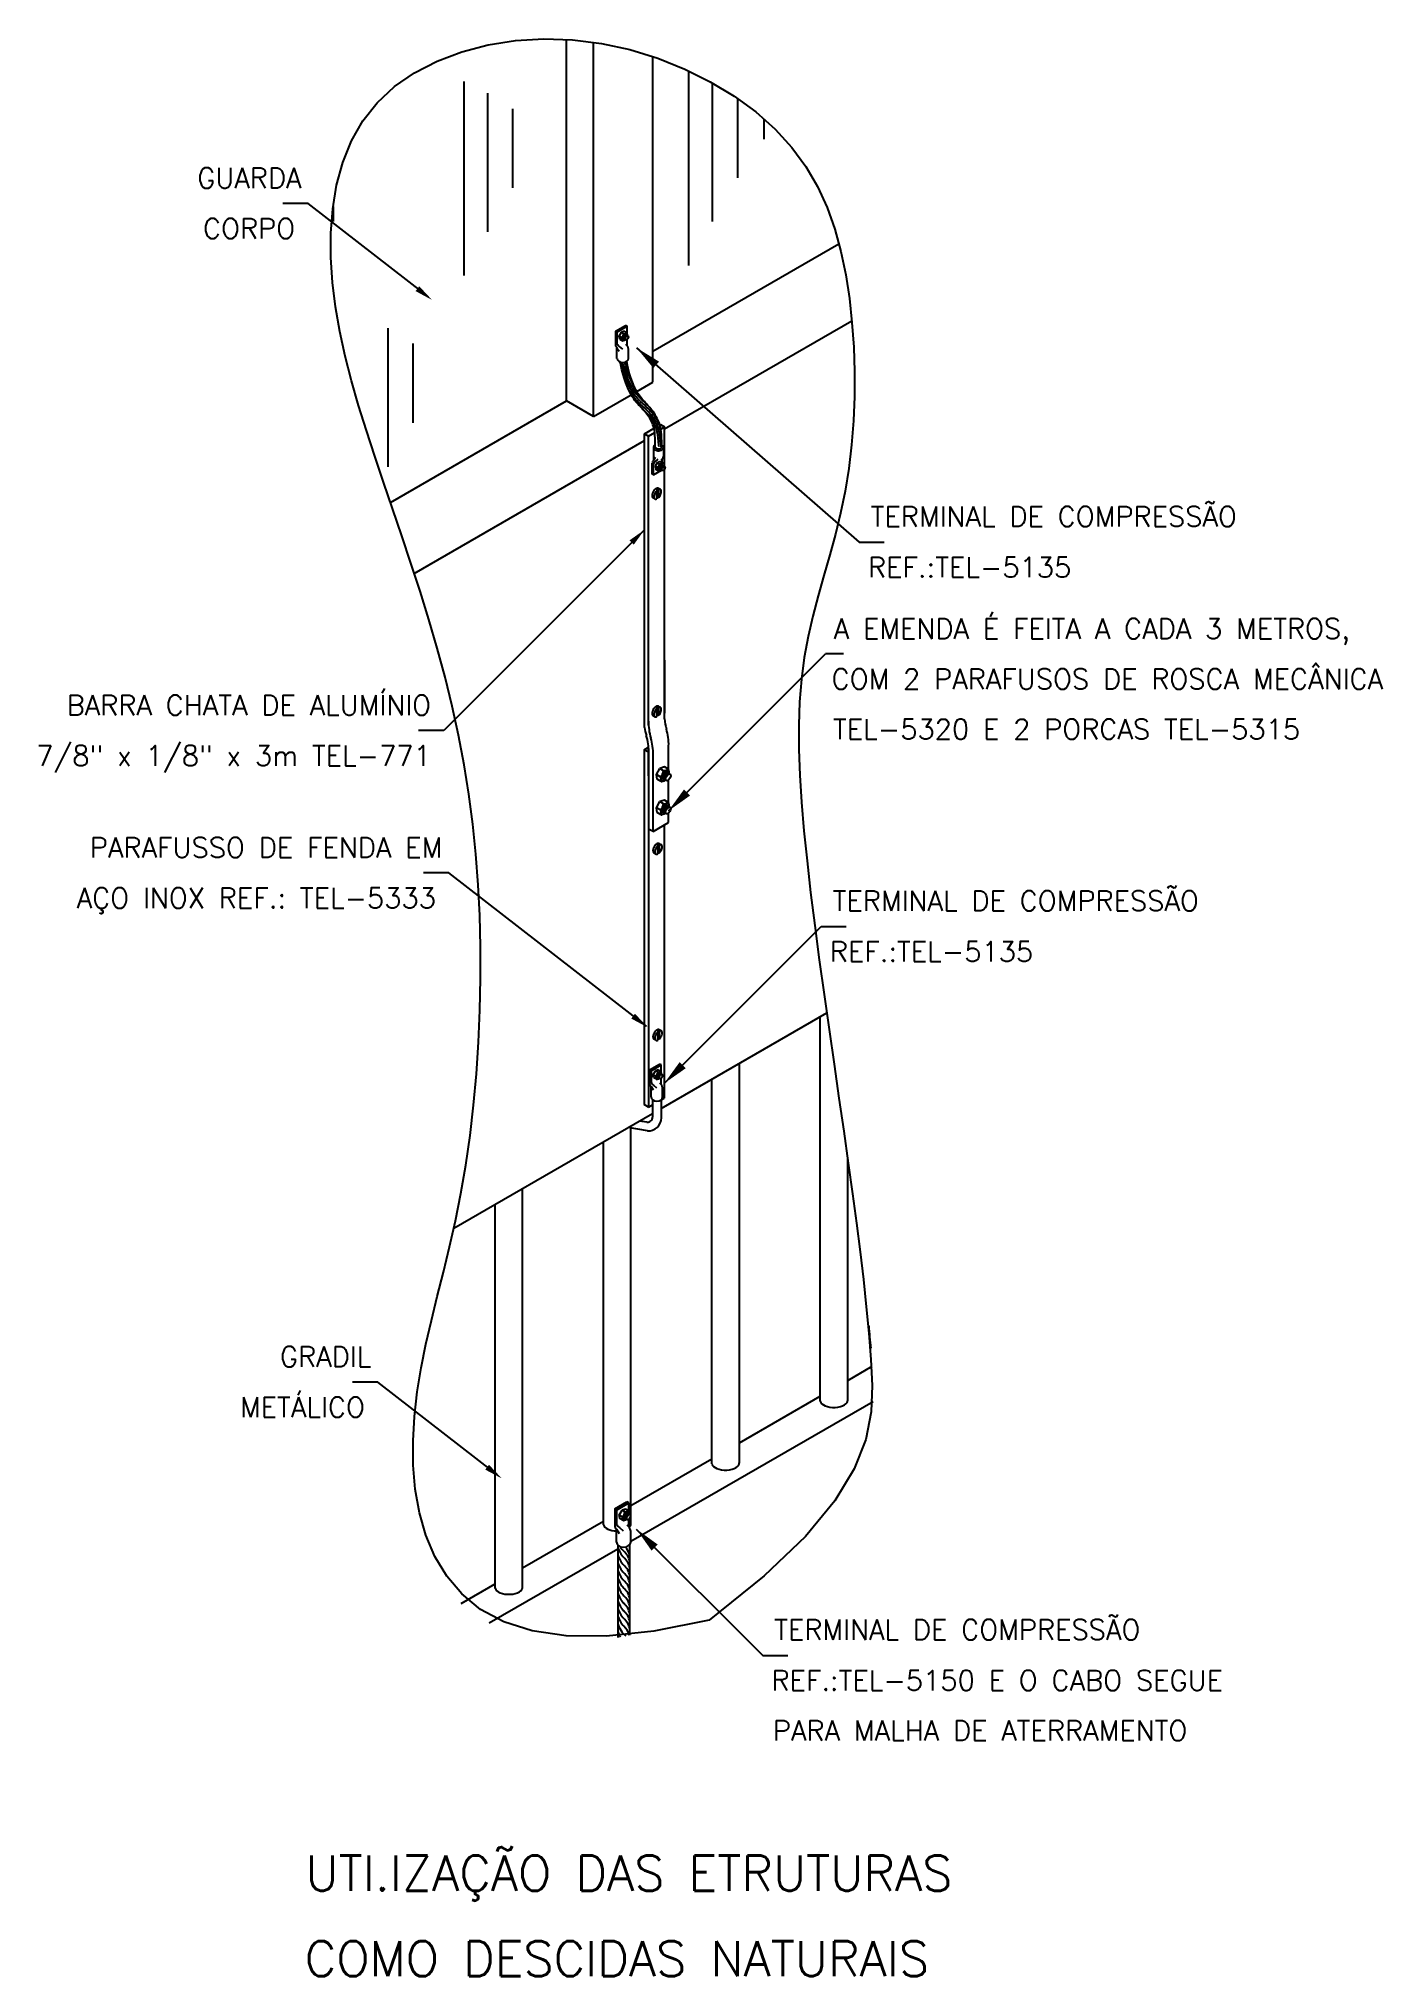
# Model space of a CAD drawing. Header units: millimetres. Extents: x -4859.5 to -4846.2, y -4658.5 to -4639.3.
import ezdxf
from ezdxf.enums import TextEntityAlignment as Align

# ---------------------------------------------------------------- set-up
doc = ezdxf.new("R2010")
doc.units = ezdxf.units.MM
doc.header["$LTSCALE"] = 10
doc.layers.add('Termotécnica', color=7, linetype='Continuous')
doc.styles.add('r140', font='romans.shx')
doc.styles.add('r80', font='romans.shx')

msp = doc.modelspace()

# ---------------------------------------------------------------- linework, layer by layer
at = {"layer": 'Termotécnica', "color": 1}
for p, q in [((-4854.298, -4642.863), (-4854.298, -4639.267)), ((-4855.318, -4639.686), (-4855.318, -4641.616)), ((-4853.083, -4639.585), (-4853.083, -4641.515)), ((-4852.847, -4639.7), (-4852.847, -4641.079)), ((-4855.082, -4639.801), (-4855.082, -4641.18)), ((-4854.833, -4639.956), (-4854.833, -4640.744)), ((-4852.598, -4639.854), (-4852.598, -4640.643)), ((-4852.336, -4640.058), (-4852.336, -4640.257)), ((-4856.618, -4640.927), (-4856.618, -4641.079)), ((-4853.439, -4642.367), (-4851.589, -4641.299)), ((-4856.076, -4642.138), (-4856.076, -4643.517)), ((-4855.827, -4642.292), (-4855.827, -4643.081)), ((-4856.048, -4643.873), (-4854.298, -4642.863)), ((-4853.497, -4650.037), (-4853.57, -4650.026))]:
    msp.add_line(p, q, dxfattribs=at)
at = {"layer": 'Termotécnica', "color": 3}
for p, q in [((-4854.03, -4643.018), (-4854.03, -4639.296)), ((-4853.439, -4642.677), (-4853.439, -4639.439)), ((-4853.322, -4643.141), (-4851.459, -4642.066)), ((-4854.03, -4643.018), (-4853.654, -4642.801)), ((-4853.598, -4642.769), (-4853.439, -4642.677)), ((-4854.03, -4643.018), (-4854.298, -4642.863)), ((-4855.811, -4644.578), (-4853.521, -4643.256)), ((-4853.354, -4649.901), (-4851.709, -4648.951)), ((-4855.419, -4651.093), (-4853.441, -4649.951))]:
    msp.add_line(p, q, dxfattribs=at)
at = {"layer": 'Termotécnica', "color": 2}
for p, q in [((-4856.868, -4640.899), (-4857.118, -4640.899)), ((-4855.701, -4641.805), (-4856.868, -4640.899)), ((-4853.773, -4642.219), (-4853.75, -4642.18)), ((-4853.767, -4642.248), (-4853.773, -4642.219)), ((-4853.749, -4642.233), (-4853.773, -4642.219)), ((-4853.742, -4642.263), (-4853.767, -4642.248)), ((-4853.722, -4642.17), (-4853.75, -4642.18)), ((-4853.727, -4642.194), (-4853.75, -4642.18)), ((-4853.713, -4642.255), (-4853.738, -4642.264)), ((-4853.732, -4642.246), (-4853.726, -4642.243)), ((-4853.726, -4642.249), (-4853.72, -4642.246)), ((-4853.696, -4642.185), (-4853.722, -4642.17)), ((-4853.72, -4642.253), (-4853.714, -4642.25)), ((-4853.709, -4642.202), (-4853.71, -4642.206)), ((-4853.703, -4642.204), (-4853.704, -4642.21)), ((-4853.697, -4642.208), (-4853.697, -4642.213)), ((-4853.689, -4642.214), (-4853.694, -4642.188)), ((-4853.691, -4642.211), (-4853.691, -4642.214)), ((-4853.795, -4642.439), (-4853.795, -4642.336)), ((-4853.679, -4642.439), (-4853.679, -4642.349)), ((-4853.521, -4643.19), (-4853.426, -4643.135)), ((-4853.521, -4646.112), (-4853.521, -4643.19)), ((-4853.521, -4643.19), (-4853.481, -4643.213)), ((-4853.481, -4643.213), (-4853.419, -4643.177)), ((-4853.481, -4646.087), (-4853.481, -4643.213)), ((-4853.369, -4643.102), (-4853.362, -4643.098)), ((-4853.362, -4643.098), (-4853.322, -4643.121)), ((-4853.359, -4643.143), (-4853.322, -4643.121)), ((-4853.322, -4646.026), (-4853.322, -4643.121)), ((-4853.431, -4643.324), (-4853.431, -4643.451)), ((-4853.333, -4643.324), (-4853.333, -4643.414)), ((-4853.389, -4643.742), (-4853.404, -4643.753)), ((-4853.398, -4643.756), (-4853.404, -4643.753)), ((-4853.398, -4643.756), (-4853.399, -4643.836)), ((-4853.389, -4643.821), (-4853.398, -4643.828)), ((-4853.383, -4643.745), (-4853.389, -4643.742)), ((-4853.389, -4643.742), (-4853.389, -4643.821)), ((-4853.383, -4643.825), (-4853.389, -4643.821)), ((-4853.363, -4643.744), (-4853.383, -4643.732)), ((-4853.383, -4643.745), (-4853.383, -4643.825)), ((-4853.418, -4643.837), (-4853.438, -4643.825)), ((-4853.521, -4644.144), (-4855.519, -4646.142)), ((-4853.521, -4646.03), (-4853.521, -4645.512)), ((-4853.481, -4646.049), (-4853.481, -4645.531)), ((-4853.322, -4645.443), (-4853.322, -4645.969)), ((-4851.541, -4645.379), (-4851.722, -4645.379)), ((-4853.389, -4645.91), (-4853.404, -4645.92)), ((-4853.398, -4645.924), (-4853.404, -4645.92)), ((-4853.398, -4645.924), (-4853.399, -4646.003)), ((-4853.389, -4645.91), (-4853.389, -4645.989)), ((-4853.383, -4645.913), (-4853.389, -4645.91)), ((-4853.363, -4645.912), (-4853.383, -4645.9)), ((-4853.383, -4645.913), (-4853.383, -4645.993)), ((-4853.418, -4646.005), (-4853.438, -4645.993)), ((-4853.389, -4645.989), (-4853.398, -4645.996)), ((-4853.383, -4645.993), (-4853.389, -4645.989)), ((-4855.519, -4646.142), (-4855.769, -4646.142)), ((-4853.526, -4646.332), (-4853.482, -4646.306)), ((-4853.481, -4646.593), (-4853.481, -4646.32)), ((-4853.481, -4646.321), (-4853.481, -4647.677)), ((-4853.282, -4646.529), (-4853.282, -4646.294)), ((-4853.481, -4646.357), (-4853.526, -4646.332)), ((-4853.526, -4646.332), (-4853.526, -4647.652)), ((-4853.436, -4647.147), (-4853.436, -4646.383)), ((-4853.403, -4646.58), (-4853.368, -4646.519)), ((-4853.324, -4646.504), (-4853.368, -4646.519)), ((-4853.331, -4646.541), (-4853.368, -4646.519)), ((-4853.284, -4646.527), (-4853.324, -4646.504)), ((-4853.366, -4646.602), (-4853.403, -4646.58)), ((-4853.394, -4646.626), (-4853.403, -4646.58)), ((-4853.354, -4646.649), (-4853.394, -4646.626)), ((-4853.31, -4646.636), (-4853.348, -4646.65)), ((-4853.339, -4646.622), (-4853.33, -4646.617)), ((-4853.33, -4646.628), (-4853.321, -4646.623)), ((-4853.32, -4646.633), (-4853.311, -4646.628)), ((-4853.304, -4646.554), (-4853.305, -4646.56)), ((-4853.294, -4646.557), (-4853.295, -4646.566)), ((-4853.284, -4646.563), (-4853.285, -4646.571)), ((-4853.282, -4646.859), (-4853.282, -4646.633)), ((-4853.273, -4646.572), (-4853.28, -4646.532)), ((-4853.275, -4646.568), (-4853.275, -4646.573)), ((-4853.403, -4646.91), (-4853.368, -4646.849)), ((-4853.324, -4646.834), (-4853.368, -4646.849)), ((-4853.331, -4646.87), (-4853.368, -4646.849)), ((-4853.284, -4646.857), (-4853.324, -4646.834)), ((-4853.304, -4646.883), (-4853.305, -4646.89)), ((-4853.294, -4646.887), (-4853.295, -4646.895)), ((-4853.284, -4646.892), (-4853.285, -4646.901)), ((-4853.273, -4646.902), (-4853.28, -4646.862)), ((-4853.275, -4646.898), (-4853.275, -4646.903)), ((-4853.436, -4647.147), (-4853.282, -4647.057)), ((-4853.394, -4646.956), (-4853.403, -4646.91)), ((-4853.366, -4646.931), (-4853.403, -4646.91)), ((-4853.354, -4646.979), (-4853.394, -4646.956)), ((-4853.31, -4646.966), (-4853.348, -4646.979)), ((-4853.339, -4646.952), (-4853.33, -4646.947)), ((-4853.33, -4646.957), (-4853.321, -4646.952)), ((-4853.326, -4647.083), (-4853.326, -4647.588)), ((-4853.32, -4646.962), (-4853.311, -4646.957)), ((-4853.282, -4647.057), (-4853.282, -4646.962)), ((-4853.436, -4647.147), (-4853.481, -4647.121)), ((-4853.379, -4647.275), (-4853.395, -4647.286)), ((-4853.389, -4647.289), (-4853.395, -4647.286)), ((-4853.389, -4647.289), (-4853.389, -4647.369)), ((-4853.379, -4647.275), (-4853.38, -4647.354)), ((-4853.374, -4647.278), (-4853.379, -4647.275)), ((-4853.354, -4647.277), (-4853.374, -4647.265)), ((-4853.374, -4647.278), (-4853.374, -4647.358)), ((-4853.409, -4647.37), (-4853.429, -4647.358)), ((-4853.38, -4647.354), (-4853.389, -4647.361)), ((-4853.374, -4647.358), (-4853.38, -4647.354)), ((-4855.468, -4647.558), (-4855.718, -4647.558)), ((-4853.503, -4649.084), (-4855.468, -4647.558)), ((-4853.526, -4647.652), (-4853.526, -4649.863)), ((-4853.481, -4647.677), (-4853.481, -4649.889)), ((-4853.481, -4647.677), (-4853.481, -4648.337)), ((-4853.326, -4647.588), (-4853.326, -4649.799)), ((-4851.774, -4652.814), (-4851.774, -4648.987)), ((-4853.409, -4649.223), (-4853.429, -4649.211)), ((-4853.379, -4649.128), (-4853.395, -4649.139)), ((-4853.389, -4649.142), (-4853.395, -4649.139)), ((-4853.389, -4649.142), (-4853.389, -4649.222)), ((-4853.38, -4649.207), (-4853.389, -4649.214)), ((-4853.379, -4649.128), (-4853.38, -4649.207)), ((-4853.374, -4649.211), (-4853.38, -4649.207)), ((-4853.374, -4649.131), (-4853.379, -4649.128)), ((-4853.354, -4649.13), (-4853.374, -4649.118)), ((-4853.374, -4649.131), (-4853.374, -4649.211)), ((-4853.434, -4649.567), (-4853.412, -4649.528)), ((-4853.411, -4649.581), (-4853.434, -4649.567)), ((-4853.428, -4649.596), (-4853.434, -4649.567)), ((-4853.403, -4649.611), (-4853.428, -4649.596)), ((-4853.383, -4649.518), (-4853.412, -4649.528)), ((-4853.388, -4649.541), (-4853.412, -4649.528)), ((-4853.374, -4649.603), (-4853.399, -4649.611)), ((-4853.393, -4649.594), (-4853.388, -4649.59)), ((-4853.387, -4649.597), (-4853.382, -4649.594)), ((-4853.358, -4649.533), (-4853.383, -4649.518)), ((-4853.381, -4649.601), (-4853.375, -4649.597)), ((-4853.371, -4649.55), (-4853.371, -4649.554)), ((-4853.364, -4649.552), (-4853.365, -4649.558)), ((-4853.358, -4649.556), (-4853.359, -4649.561)), ((-4853.351, -4649.562), (-4853.356, -4649.536)), ((-4853.352, -4649.559), (-4853.352, -4649.562)), ((-4852.578, -4653.429), (-4852.578, -4649.453)), ((-4853.456, -4649.787), (-4853.456, -4649.683)), ((-4853.354, -4649.815), (-4853.326, -4649.799)), ((-4853.341, -4649.787), (-4853.341, -4649.697)), ((-4852.852, -4653.438), (-4852.852, -4649.611)), ((-4853.481, -4649.889), (-4853.526, -4649.863)), ((-4853.481, -4649.889), (-4853.441, -4649.865)), ((-4853.492, -4650.124), (-4853.684, -4650.092)), ((-4853.656, -4654.034), (-4853.656, -4650.096)), ((-4853.588, -4650.037), (-4853.588, -4650.036)), ((-4853.93, -4654.043), (-4853.93, -4650.233)), ((-4851.5, -4652.805), (-4851.5, -4650.399)), ((-4854.734, -4654.665), (-4854.734, -4650.698)), ((-4855.007, -4654.675), (-4855.007, -4650.856)), ((-4851.5, -4652.606), (-4851.257, -4652.465)), ((-4856.175, -4652.623), (-4856.425, -4652.623)), ((-4855.007, -4653.529), (-4856.175, -4652.623)), ((-4853.658, -4654.206), (-4851.248, -4652.815)), ((-4852.578, -4653.228), (-4851.774, -4652.764)), ((-4853.656, -4653.85), (-4852.852, -4653.386)), ((-4852.938, -4653.436), (-4852.852, -4653.386)), ((-4854.734, -4654.472), (-4853.93, -4654.008)), ((-4853.772, -4653.946), (-4853.745, -4653.898)), ((-4853.744, -4653.963), (-4853.772, -4653.946)), ((-4853.765, -4653.982), (-4853.772, -4653.946)), ((-4853.734, -4654), (-4853.765, -4653.982)), ((-4853.71, -4653.886), (-4853.745, -4653.898)), ((-4853.716, -4653.915), (-4853.745, -4653.898)), ((-4853.699, -4653.99), (-4853.73, -4654)), ((-4853.722, -4653.979), (-4853.716, -4653.975)), ((-4853.715, -4653.983), (-4853.708, -4653.979)), ((-4853.679, -4653.904), (-4853.71, -4653.886)), ((-4853.707, -4653.987), (-4853.701, -4653.983)), ((-4853.695, -4653.925), (-4853.695, -4653.93)), ((-4853.687, -4653.928), (-4853.688, -4653.935)), ((-4853.679, -4653.932), (-4853.68, -4653.939)), ((-4853.67, -4653.939), (-4853.676, -4653.908)), ((-4853.672, -4653.936), (-4853.672, -4653.94)), ((-4853.799, -4654.215), (-4853.799, -4654.088)), ((-4853.658, -4654.215), (-4853.658, -4654.104)), ((-4855.066, -4655.019), (-4853.787, -4654.281)), ((-4853.787, -4654.243), (-4853.787, -4655.163)), ((-4853.669, -4654.242), (-4853.669, -4655.14)), ((-4855.346, -4654.826), (-4855.007, -4654.63))]:
    msp.add_line(p, q, dxfattribs=at)
at = {"layer": 'Termotécnica', "color": 2, "ltscale": 1.6}
for p, q in [((-4853.81, -4642.169), (-4853.71, -4642.111)), ((-4853.81, -4642.169), (-4853.81, -4642.302)), ((-4853.795, -4642.178), (-4853.81, -4642.169)), ((-4853.795, -4642.178), (-4853.695, -4642.12)), ((-4853.795, -4642.178), (-4853.795, -4642.293)), ((-4853.695, -4642.12), (-4853.71, -4642.111)), ((-4853.695, -4642.187), (-4853.695, -4642.12)), ((-4853.695, -4642.314), (-4853.695, -4642.252)), ((-4853.795, -4642.335), (-4853.773, -4642.369)), ((-4853.772, -4642.321), (-4853.741, -4642.348)), ((-4853.601, -4642.334), (-4851.386, -4644.268)), ((-4853.431, -4643.452), (-4853.412, -4643.423)), ((-4853.444, -4643.59), (-4853.444, -4643.48)), ((-4853.431, -4643.598), (-4853.444, -4643.59)), ((-4853.431, -4643.598), (-4853.431, -4643.487)), ((-4853.431, -4643.598), (-4853.351, -4643.552)), ((-4853.411, -4643.464), (-4853.386, -4643.441)), ((-4853.346, -4643.475), (-4853.346, -4643.443)), ((-4851.386, -4644.268), (-4851.136, -4644.268)), ((-4853.283, -4646.941), (-4851.722, -4645.379)), ((-4853.326, -4649.652), (-4851.764, -4648.091)), ((-4851.764, -4648.091), (-4851.514, -4648.091)), ((-4853.472, -4649.517), (-4853.371, -4649.459)), ((-4853.456, -4649.526), (-4853.472, -4649.517)), ((-4853.472, -4649.517), (-4853.472, -4649.65)), ((-4853.456, -4649.526), (-4853.356, -4649.468)), ((-4853.456, -4649.526), (-4853.456, -4649.641)), ((-4853.356, -4649.468), (-4853.371, -4649.459)), ((-4853.356, -4649.535), (-4853.356, -4649.468)), ((-4853.356, -4649.662), (-4853.356, -4649.6)), ((-4853.456, -4649.683), (-4853.434, -4649.716)), ((-4853.433, -4649.669), (-4853.403, -4649.695)), ((-4853.818, -4653.885), (-4853.696, -4653.814)), ((-4853.799, -4653.896), (-4853.677, -4653.825)), ((-4853.677, -4653.825), (-4853.696, -4653.814)), ((-4853.677, -4653.907), (-4853.677, -4653.825)), ((-4853.799, -4653.896), (-4853.818, -4653.885)), ((-4853.818, -4653.885), (-4853.818, -4654.047)), ((-4853.799, -4653.896), (-4853.799, -4654.036)), ((-4853.677, -4654.062), (-4853.677, -4653.986)), ((-4853.8, -4654.087), (-4853.772, -4654.129)), ((-4853.771, -4654.07), (-4853.734, -4654.103)), ((-4853.603, -4654.085), (-4852.346, -4655.342)), ((-4852.346, -4655.342), (-4852.096, -4655.342))]:
    msp.add_line(p, q, dxfattribs=at)
at = {"layer": 'Termotécnica', "color": 1, "ltscale": 1.6}
for p, q in [((-4853.395, -4643.477), (-4853.414, -4643.51)), ((-4853.414, -4643.51), (-4853.406, -4643.545)), ((-4853.414, -4643.51), (-4853.39, -4643.524)), ((-4853.406, -4643.545), (-4853.382, -4643.559)), ((-4853.361, -4643.466), (-4853.395, -4643.477)), ((-4853.395, -4643.477), (-4853.371, -4643.491)), ((-4853.371, -4643.491), (-4853.39, -4643.524)), ((-4853.39, -4643.524), (-4853.382, -4643.559)), ((-4853.382, -4643.559), (-4853.355, -4643.55)), ((-4853.378, -4643.536), (-4853.346, -4643.555)), ((-4853.337, -4643.48), (-4853.371, -4643.491)), ((-4853.361, -4643.466), (-4853.337, -4643.48)), ((-4853.354, -4643.495), (-4853.322, -4643.514))]:
    msp.add_line(p, q, dxfattribs=at)
at = {"layer": 'Termotécnica', "color": 1}
msp.add_lwpolyline([(-4852.878, -4654.991), (-4853.427, -4655.1), (-4853.899, -4655.15), (-4854.301, -4655.148), (-4854.64, -4655.099), (-4854.921, -4655.009), (-4855.152, -4654.885), (-4855.339, -4654.731), (-4855.489, -4654.553), (-4855.607, -4654.357), (-4855.697, -4654.146), (-4855.761, -4653.923), (-4855.802, -4653.69), (-4855.822, -4653.451), (-4855.824, -4653.208), (-4855.81, -4652.964), (-4855.782, -4652.721), (-4855.743, -4652.483), (-4855.696, -4652.246), (-4855.641, -4652.01), (-4855.583, -4651.771), (-4855.522, -4651.528), (-4855.461, -4651.278), (-4855.402, -4651.019), (-4855.347, -4650.748), (-4855.299, -4650.465), (-4855.257, -4650.17), (-4855.222, -4649.867), (-4855.194, -4649.556), (-4855.172, -4649.242), (-4855.158, -4648.924), (-4855.151, -4648.607), (-4855.152, -4648.292), (-4855.159, -4647.981), (-4855.175, -4647.675), (-4855.198, -4647.372), (-4855.229, -4647.072), (-4855.268, -4646.775), (-4855.315, -4646.481), (-4855.37, -4646.189), (-4855.433, -4645.899), (-4855.505, -4645.61), (-4855.583, -4645.322), (-4855.666, -4645.038), (-4855.754, -4644.756), (-4855.844, -4644.478), (-4855.936, -4644.204), (-4856.027, -4643.934), (-4856.117, -4643.67), (-4856.205, -4643.412), (-4856.288, -4643.158), (-4856.365, -4642.908), (-4856.436, -4642.661), (-4856.499, -4642.416), (-4856.552, -4642.172), (-4856.594, -4641.928), (-4856.624, -4641.683), (-4856.64, -4641.437), (-4856.64, -4641.192), (-4856.622, -4640.95), (-4856.584, -4640.715), (-4856.523, -4640.489), (-4856.437, -4640.276), (-4856.324, -4640.077), (-4856.182, -4639.897), (-4856.009, -4639.736), (-4855.808, -4639.598), (-4855.584, -4639.482), (-4855.339, -4639.389), (-4855.078, -4639.32), (-4854.804, -4639.277), (-4854.523, -4639.259), (-4854.237, -4639.269), (-4853.95, -4639.306), (-4853.666, -4639.368), (-4853.388, -4639.454), (-4853.121, -4639.561), (-4852.867, -4639.688), (-4852.63, -4639.831), (-4852.414, -4639.988), (-4852.222, -4640.159), (-4852.057, -4640.34), (-4851.918, -4640.531), (-4851.801, -4640.73), (-4851.706, -4640.938), (-4851.629, -4641.154), (-4851.567, -4641.377), (-4851.52, -4641.607), (-4851.484, -4641.842), (-4851.458, -4642.082), (-4851.44, -4642.326), (-4851.432, -4642.571), (-4851.432, -4642.817), (-4851.442, -4643.06), (-4851.461, -4643.299), (-4851.489, -4643.533), (-4851.526, -4643.76), (-4851.571, -4643.978), (-4851.623, -4644.189), (-4851.679, -4644.395), (-4851.737, -4644.598), (-4851.793, -4644.8), (-4851.847, -4645.002), (-4851.894, -4645.206), (-4851.933, -4645.416), (-4851.961, -4645.631), (-4851.979, -4645.855), (-4851.987, -4646.087), (-4851.986, -4646.331), (-4851.977, -4646.586), (-4851.96, -4646.854), (-4851.936, -4647.138), (-4851.905, -4647.437), (-4851.869, -4647.753), (-4851.827, -4648.082), (-4851.783, -4648.422), (-4851.735, -4648.767), (-4851.686, -4649.114), (-4851.636, -4649.459), (-4851.587, -4649.798), (-4851.539, -4650.127), (-4851.494, -4650.444), (-4851.452, -4650.749), (-4851.412, -4651.043), (-4851.376, -4651.327), (-4851.344, -4651.603), (-4851.315, -4651.873), (-4851.291, -4652.137), (-4851.27, -4652.397), (-4851.258, -4652.656), (-4851.268, -4652.919), (-4851.321, -4653.193), (-4851.435, -4653.487), (-4851.629, -4653.806), (-4851.921, -4654.159), (-4852.331, -4654.551), (-4852.878, -4654.991)], dxfattribs=at)
at = {"layer": 'Termotécnica', "color": 1, "ltscale": 1.6}
for points in [[(-4853.695, -4642.484), (-4853.699, -4642.47)], [(-4853.36, -4643.141), (-4853.367, -4643.118), (-4853.374, -4643.097), (-4853.383, -4643.076), (-4853.393, -4643.057), (-4853.404, -4643.039), (-4853.415, -4643.021), (-4853.427, -4643.005), (-4853.439, -4642.989), (-4853.452, -4642.974), (-4853.464, -4642.96), (-4853.476, -4642.947), (-4853.488, -4642.935), (-4853.5, -4642.924), (-4853.512, -4642.913), (-4853.523, -4642.902), (-4853.535, -4642.892), (-4853.546, -4642.881), (-4853.558, -4642.871), (-4853.569, -4642.86), (-4853.581, -4642.849), (-4853.593, -4642.836), (-4853.605, -4642.822), (-4853.618, -4642.807), (-4853.631, -4642.788), (-4853.644, -4642.767), (-4853.659, -4642.743), (-4853.674, -4642.716), (-4853.69, -4642.684), (-4853.705, -4642.649), (-4853.721, -4642.61), (-4853.736, -4642.567), (-4853.75, -4642.521), (-4853.762, -4642.476)], [(-4853.486, -4642.909), (-4853.497, -4642.898), (-4853.509, -4642.887), (-4853.521, -4642.876), (-4853.532, -4642.866), (-4853.544, -4642.856), (-4853.555, -4642.845), (-4853.566, -4642.834), (-4853.578, -4642.822), (-4853.589, -4642.809), (-4853.601, -4642.794), (-4853.614, -4642.777), (-4853.627, -4642.756), (-4853.641, -4642.733), (-4853.656, -4642.706), (-4853.671, -4642.675), (-4853.686, -4642.641), (-4853.701, -4642.603), (-4853.716, -4642.561), (-4853.73, -4642.515), (-4853.739, -4642.48)], [(-4853.618, -4642.731), (-4853.623, -4642.723), (-4853.637, -4642.696), (-4853.652, -4642.666), (-4853.667, -4642.633), (-4853.682, -4642.596), (-4853.696, -4642.555), (-4853.71, -4642.51), (-4853.718, -4642.478)], [(-4853.356, -4643.319), (-4853.357, -4643.305), (-4853.361, -4643.264), (-4853.365, -4643.228), (-4853.369, -4643.197), (-4853.374, -4643.17), (-4853.38, -4643.146), (-4853.386, -4643.124), (-4853.394, -4643.104), (-4853.402, -4643.085), (-4853.411, -4643.067), (-4853.421, -4643.05), (-4853.432, -4643.033), (-4853.444, -4643.017), (-4853.455, -4643.002), (-4853.467, -4642.988), (-4853.479, -4642.974), (-4853.491, -4642.962), (-4853.503, -4642.95), (-4853.514, -4642.939), (-4853.526, -4642.928), (-4853.537, -4642.918), (-4853.549, -4642.907), (-4853.56, -4642.897), (-4853.572, -4642.886), (-4853.584, -4642.875), (-4853.596, -4642.863), (-4853.608, -4642.85), (-4853.621, -4642.836), (-4853.634, -4642.819), (-4853.648, -4642.8), (-4853.662, -4642.778), (-4853.677, -4642.754), (-4853.682, -4642.743)], [(-4853.376, -4643.32), (-4853.378, -4643.307), (-4853.381, -4643.266), (-4853.385, -4643.231), (-4853.39, -4643.201), (-4853.395, -4643.174), (-4853.4, -4643.151), (-4853.406, -4643.131), (-4853.413, -4643.112), (-4853.421, -4643.094), (-4853.429, -4643.077), (-4853.439, -4643.06), (-4853.449, -4643.045), (-4853.46, -4643.029), (-4853.472, -4643.015), (-4853.483, -4643.001), (-4853.495, -4642.988), (-4853.506, -4642.976), (-4853.517, -4642.965), (-4853.528, -4642.954), (-4853.54, -4642.943), (-4853.543, -4642.941)]]:
    msp.add_lwpolyline(points, dxfattribs=at)
at = {"layer": 'Termotécnica', "color": 3, "ltscale": 1.6}
for points in [[(-4853.35, -4643.321), (-4853.35, -4643.307), (-4853.35, -4643.266), (-4853.351, -4643.229), (-4853.353, -4643.197), (-4853.356, -4643.169), (-4853.359, -4643.143), (-4853.364, -4643.12), (-4853.37, -4643.098), (-4853.377, -4643.077), (-4853.385, -4643.057), (-4853.394, -4643.038), (-4853.404, -4643.019), (-4853.414, -4643.002), (-4853.425, -4642.985), (-4853.436, -4642.969), (-4853.447, -4642.955), (-4853.458, -4642.941), (-4853.469, -4642.928), (-4853.48, -4642.915), (-4853.491, -4642.903), (-4853.501, -4642.892), (-4853.512, -4642.88), (-4853.522, -4642.869), (-4853.533, -4642.857), (-4853.544, -4642.846), (-4853.554, -4642.833), (-4853.565, -4642.82), (-4853.576, -4642.805), (-4853.587, -4642.788), (-4853.598, -4642.769), (-4853.61, -4642.747), (-4853.623, -4642.721), (-4853.635, -4642.692), (-4853.648, -4642.66), (-4853.661, -4642.624), (-4853.673, -4642.583), (-4853.684, -4642.54), (-4853.694, -4642.492), (-4853.698, -4642.47)], [(-4853.414, -4643.321), (-4853.414, -4643.267), (-4853.415, -4643.232), (-4853.417, -4643.202), (-4853.419, -4643.176), (-4853.422, -4643.154), (-4853.426, -4643.135), (-4853.431, -4643.117), (-4853.437, -4643.1), (-4853.443, -4643.083), (-4853.451, -4643.066), (-4853.46, -4643.051), (-4853.469, -4643.035), (-4853.478, -4643.021), (-4853.488, -4643.007), (-4853.498, -4642.993), (-4853.508, -4642.981), (-4853.518, -4642.969), (-4853.528, -4642.957), (-4853.538, -4642.946), (-4853.548, -4642.935), (-4853.558, -4642.924), (-4853.569, -4642.912), (-4853.58, -4642.9), (-4853.591, -4642.888), (-4853.603, -4642.874), (-4853.616, -4642.859), (-4853.628, -4642.841), (-4853.641, -4642.822), (-4853.654, -4642.8), (-4853.667, -4642.776), (-4853.68, -4642.748), (-4853.694, -4642.717), (-4853.708, -4642.682), (-4853.721, -4642.643), (-4853.734, -4642.601), (-4853.746, -4642.554), (-4853.757, -4642.504), (-4853.761, -4642.476)]]:
    msp.add_lwpolyline(points, dxfattribs=at)
at = {"layer": 'Termotécnica', "color": 2}
for points in [[(-4853.383, -4643.732, 0.174705), (-4853.393, -4643.731, 0.104203), (-4853.408, -4643.736, 0.064948), (-4853.421, -4643.747, 0.051099), (-4853.434, -4643.765, 0.051099), (-4853.443, -4643.785, 0.064948), (-4853.446, -4643.802, 0.104203), (-4853.444, -4643.818, 0.174705), (-4853.438, -4643.825, 0.174705)], [(-4853.398, -4643.756, 0.016409), (-4853.401, -4643.759, 0.051099), (-4853.414, -4643.777, 0.051099), (-4853.423, -4643.797, 0.064948), (-4853.426, -4643.814, 0.104203), (-4853.424, -4643.829, 0.174705), (-4853.418, -4643.837, 0.174705)], [(-4853.383, -4643.825, 0.016409), (-4853.38, -4643.822, 0.051099), (-4853.367, -4643.804, 0.051099), (-4853.358, -4643.784, 0.064948), (-4853.355, -4643.767, 0.104203), (-4853.357, -4643.751, 0.174705), (-4853.363, -4643.744, 0.174705), (-4853.373, -4643.742, 0.06738), (-4853.383, -4643.745, 0.064948)], [(-4853.418, -4643.837, 0.174705), (-4853.408, -4643.839, 0.06738), (-4853.399, -4643.836, 0.064948)], [(-4853.383, -4645.9, 0.174705), (-4853.393, -4645.898, 0.104203), (-4853.408, -4645.904, 0.064948), (-4853.421, -4645.915, 0.051099), (-4853.434, -4645.933, 0.051099), (-4853.443, -4645.953, 0.064948), (-4853.446, -4645.97, 0.104203), (-4853.444, -4645.986, 0.174705), (-4853.438, -4645.993, 0.174705)], [(-4853.398, -4645.924, 0.016409), (-4853.401, -4645.927, 0.051099), (-4853.414, -4645.945, 0.051099), (-4853.423, -4645.964, 0.064948), (-4853.426, -4645.981, 0.104203), (-4853.424, -4645.997, 0.174705), (-4853.418, -4646.005, 0.174705)], [(-4853.383, -4645.993, 0.016409), (-4853.38, -4645.99, 0.051099), (-4853.367, -4645.972, 0.051099), (-4853.358, -4645.952, 0.064948), (-4853.355, -4645.935, 0.104203), (-4853.357, -4645.919, 0.174705), (-4853.363, -4645.912, 0.174705), (-4853.373, -4645.91, 0.06738), (-4853.383, -4645.913, 0.064948)], [(-4853.418, -4646.005, 0.174705), (-4853.408, -4646.006, 0.06738), (-4853.399, -4646.003, 0.064948)], [(-4853.374, -4647.265, 0.174705), (-4853.384, -4647.264, 0.104203), (-4853.398, -4647.269, 0.064948), (-4853.412, -4647.28, 0.051099), (-4853.425, -4647.298, 0.051099), (-4853.434, -4647.318, 0.064948), (-4853.437, -4647.335, 0.104203), (-4853.435, -4647.351, 0.174705), (-4853.429, -4647.358, 0.174705)], [(-4853.389, -4647.289, 0.016409), (-4853.392, -4647.292, 0.051099), (-4853.405, -4647.31, 0.051099), (-4853.414, -4647.33, 0.064948), (-4853.417, -4647.347, 0.104203), (-4853.415, -4647.362, 0.174705), (-4853.409, -4647.37, 0.174705)], [(-4853.374, -4647.358, 0.016409), (-4853.371, -4647.355, 0.051099), (-4853.358, -4647.337, 0.051099), (-4853.349, -4647.317, 0.064948), (-4853.346, -4647.3, 0.104203), (-4853.348, -4647.284, 0.174705), (-4853.354, -4647.277, 0.174705), (-4853.364, -4647.275, 0.06738), (-4853.374, -4647.278, 0.064948)], [(-4853.409, -4647.37, 0.174705), (-4853.399, -4647.372, 0.06738), (-4853.389, -4647.369, 0.064948)], [(-4853.374, -4649.118, 0.174705), (-4853.384, -4649.116, 0.104203), (-4853.398, -4649.122, 0.064948), (-4853.412, -4649.133, 0.051099), (-4853.425, -4649.151, 0.051099), (-4853.434, -4649.171, 0.064948), (-4853.437, -4649.188, 0.104203), (-4853.435, -4649.204, 0.174705), (-4853.429, -4649.211, 0.174705)], [(-4853.389, -4649.142, 0.016409), (-4853.392, -4649.145, 0.051099), (-4853.405, -4649.163, 0.051099), (-4853.414, -4649.183, 0.064948), (-4853.417, -4649.2, 0.104203), (-4853.415, -4649.215, 0.174705), (-4853.409, -4649.223, 0.174705)], [(-4853.409, -4649.223, 0.174705), (-4853.399, -4649.225, 0.06738), (-4853.389, -4649.222, 0.064948)], [(-4853.374, -4649.211, 0.016409), (-4853.371, -4649.208, 0.051099), (-4853.358, -4649.19, 0.051099), (-4853.349, -4649.17, 0.064948), (-4853.346, -4649.153, 0.104203), (-4853.348, -4649.137, 0.174705), (-4853.354, -4649.13, 0.174705), (-4853.364, -4649.128, 0.06738), (-4853.374, -4649.131, 0.064948)]]:
    msp.add_lwpolyline(points, format="xyb", dxfattribs=at)
for points in [[(-4853.441, -4649.814), (-4853.441, -4649.989)], [(-4853.354, -4649.813), (-4853.354, -4649.996)]]:
    msp.add_lwpolyline(points, dxfattribs=at)
for centre, radius, start, end in [((-4853.786, -4642.185), 0.0602, 307.9969, 352.0248), ((-4853.778, -4642.253), 0.035, 345.5818, 36.1065), ((-4853.739, -4642.259), 0.00452, 240, 289.1165), ((-4853.723, -4642.159), 0.0349, 263.8108, 314.501), ((-4853.715, -4642.251), 0.00452, 289.1165, 296.2919), ((-4853.699, -4642.189), 0.00452, 10.8846, 60), ((-4853.694, -4642.215), 0.00452, 359.1317, 10.8846), ((-4853.749, -4642.359), 0.0707, 8.2416, 53.8328), ((-4853.411, -4643.325), 0.0209, 98.5392, 159.6485), ((-4853.392, -4643.405), 0.0598, 306.1672, 351.7584), ((-4853.354, -4643.324), 0.0215, 10.0128, 77.8077), ((-4853.16, -4646.071), 0.363, 186.4605, 199.1798), ((-4852.985, -4646.068), 0.496, 177.8251, 197.3828), ((-4852.867, -4645.997), 0.456, 183.6001, 196.4917), ((-4853.777, -4646.275), 0.496, 357.8251, 17.3828), ((-4853.977, -4646.339), 0.496, 357.8251, 17.3828), ((-4853.932, -4646.364), 0.496, 357.8251, 17.3828), ((-4853.424, -4646.528), 0.094, 307.9969, 352.0248), ((-4853.41, -4646.634), 0.0546, 345.5818, 36.1065), ((-4853.351, -4646.643), 0.00705, 240, 289.1165), ((-4853.325, -4646.486), 0.0544, 263.8108, 314.501), ((-4853.312, -4646.63), 0.00705, 289.1165, 296.2919), ((-4853.287, -4646.533), 0.00705, 10.8846, 60), ((-4853.28, -4646.573), 0.00705, 359.1317, 10.8846), ((-4853.424, -4646.857), 0.094, 307.9969, 352.0248), ((-4853.325, -4646.816), 0.0544, 263.8108, 314.501), ((-4853.287, -4646.863), 0.00705, 10.8846, 60), ((-4853.28, -4646.903), 0.00705, 359.1317, 10.8846), ((-4853.41, -4646.963), 0.0546, 345.5818, 36.1065), ((-4853.351, -4646.973), 0.00705, 240, 289.1165), ((-4853.312, -4646.959), 0.00705, 289.1165, 296.2919), ((-4853.448, -4649.533), 0.0602, 307.9969, 352.0248), ((-4853.439, -4649.601), 0.035, 345.5818, 36.1065), ((-4853.384, -4649.507), 0.0349, 263.8108, 314.501), ((-4853.376, -4649.599), 0.00452, 289.1165, 296.2919), ((-4853.36, -4649.537), 0.00452, 10.8846, 60), ((-4853.355, -4649.562), 0.00452, 359.1317, 10.8846), ((-4853.401, -4649.607), 0.00452, 240, 289.1165), ((-4853.411, -4649.707), 0.0707, 8.2416, 53.8328), ((-4853.492, -4649.986), 0.0509, 264.47, 357.2745), ((-4853.485, -4649.992), 0.132, 267.0036, 358.3022), ((-4853.789, -4653.904), 0.0736, 307.9969, 352.0248), ((-4853.778, -4653.988), 0.0428, 345.5818, 36.1065), ((-4853.731, -4653.995), 0.00552, 240, 289.1165), ((-4853.711, -4653.872), 0.0426, 263.8108, 314.501), ((-4853.701, -4653.985), 0.00552, 289.1165, 296.2919), ((-4853.682, -4653.909), 0.00552, 10.8846, 60), ((-4853.702, -4654.033), 0.0458, 309.6107, 359.1904), ((-4853.676, -4653.94), 0.00552, 359.1317, 10.8846), ((-4853.744, -4654.117), 0.0865, 8.2416, 53.8328)]:
    msp.add_arc(centre, radius, start, end, dxfattribs=at)
at = {"layer": 'Termotécnica', "color": 2, "ltscale": 1.6}
for centre, radius, start, end in [((-4853.763, -4642.3), 0.0473, 181.9565, 227.0468), ((-4853.75, -4642.279), 0.0473, 197.037, 242.1272), ((-4853.404, -4643.481), 0.04, 132.9532, 178.0435), ((-4853.393, -4643.499), 0.04, 117.8728, 162.963), ((-4853.424, -4649.648), 0.0473, 181.9565, 227.0468), ((-4853.411, -4649.627), 0.0473, 197.037, 242.1272), ((-4853.744, -4654.019), 0.0578, 197.037, 242.1272), ((-4853.76, -4654.045), 0.0578, 181.9565, 227.0468)]:
    msp.add_arc(centre, radius, start, end, dxfattribs=at)
at = {"layer": 'Termotécnica', "color": 1}
for centre, radius, start, end in [((-4848.282, -4651.902), 3.013, 183.0542, 187.3284), ((-4853.55, -4654.203), 0.244, 194.1673, 223.0866), ((-4853.55, -4654.279), 0.244, 194.1673, 223.0866), ((-4853.55, -4654.355), 0.244, 194.1673, 223.0866), ((-4853.55, -4654.14), 0.244, 209.128, 223.0866), ((-4853.839, -4654.439), 0.173, 9.2294, 50.2604), ((-4853.839, -4654.502), 0.173, 9.2294, 50.2604), ((-4853.839, -4654.38), 0.173, 9.2294, 42.3618), ((-4853.55, -4654.431), 0.244, 194.1673, 223.0866), ((-4853.55, -4654.506), 0.244, 194.1673, 223.0866), ((-4853.839, -4654.578), 0.173, 9.2294, 50.2604), ((-4853.839, -4654.654), 0.173, 9.2294, 50.2604), ((-4853.839, -4654.73), 0.173, 9.2294, 50.2604), ((-4853.55, -4654.582), 0.244, 194.1673, 223.0866), ((-4853.55, -4654.658), 0.244, 194.1673, 223.0866), ((-4853.55, -4654.734), 0.244, 194.1673, 223.0866), ((-4853.839, -4654.806), 0.173, 9.2294, 50.2604), ((-4853.839, -4654.882), 0.173, 9.2294, 50.2604), ((-4853.55, -4654.81), 0.244, 194.1673, 223.0866), ((-4853.55, -4654.885), 0.244, 194.1673, 223.0866), ((-4853.839, -4654.957), 0.173, 9.2294, 50.2604), ((-4853.839, -4655.033), 0.173, 9.2294, 50.2604), ((-4853.839, -4655.109), 0.173, 9.2294, 50.2604), ((-4853.549, -4654.961), 0.246, 194.2197, 229.5245), ((-4853.55, -4655.037), 0.244, 194.1673, 209.9086), ((-4853.826, -4655.174), 0.156, 11.8663, 51.351)]:
    msp.add_arc(centre, radius, start, end, dxfattribs=at)
at = {"layer": 'Termotécnica', "color": 2}
for centre, major_axis, ratio, start_param, end_param in [((-4853.717, -4642.225), (0.0196, 0.034), 0.500279, -0.868466, 4.143729), ((-4853.717, -4642.225), (0.0129, 0.0223), 0.500279, -0.455145, 3.411157), ((-4853.316, -4646.59), (0.0306, 0.053), 0.500279, -0.868466, 4.143729), ((-4853.316, -4646.59), (0.0201, 0.0347), 0.500279, -0.455145, 3.411157), ((-4853.316, -4646.919), (0.0306, 0.053), 0.500279, -0.868466, 4.143729), ((-4853.316, -4646.919), (0.0201, 0.0347), 0.500279, -0.455145, 3.411157), ((-4853.379, -4649.573), (0.0196, 0.034), 0.500279, -0.868466, 4.143729), ((-4853.379, -4649.573), (0.0129, 0.0223), 0.500279, -0.455145, 3.411157), ((-4851.637, -4652.806), (-0.137, 0), 0.502647, 0.118117, 3.213873), ((-4852.715, -4653.43), (-0.137, 0), 0.502647, 0.118117, 3.213873), ((-4853.705, -4653.953), (0.024, 0.0415), 0.500279, -0.868466, 4.143729), ((-4853.705, -4653.953), (0.0157, 0.0272), 0.500279, -0.455145, 3.411157), ((-4853.793, -4654.035), (-0.137, 0), 0.502647, 0.118117, 1.525256), ((-4854.871, -4654.666), (-0.137, 0), 0.502647, 0.118117, 3.213873)]:
    msp.add_ellipse(centre, major_axis=major_axis, ratio=ratio, start_param=start_param, end_param=end_param, dxfattribs=at)
at = {"layer": 'Termotécnica', "color": 1}
for centre, major_axis in [((-4853.717, -4642.225), (0.0145, 0.0209)), ((-4853.711, -4642.228), (0.0145, 0.0209)), ((-4853.705, -4642.232), (0.0145, 0.0209)), ((-4853.316, -4646.59), (0.0227, 0.0326)), ((-4853.307, -4646.595), (0.0227, 0.0326)), ((-4853.297, -4646.6), (0.0227, 0.0326)), ((-4853.316, -4646.919), (0.0227, 0.0326)), ((-4853.307, -4646.925), (0.0227, 0.0326)), ((-4853.297, -4646.93), (0.0227, 0.0326)), ((-4853.379, -4649.573), (0.0145, 0.0209)), ((-4853.373, -4649.576), (0.0145, 0.0209)), ((-4853.366, -4649.58), (0.0145, 0.0209)), ((-4853.705, -4653.953), (0.0178, 0.0255)), ((-4853.697, -4653.957), (0.0178, 0.0255)), ((-4853.69, -4653.962), (0.0178, 0.0255))]:
    msp.add_ellipse(centre, major_axis=major_axis, ratio=0.281547, start_param=0.017275, end_param=3.141593, dxfattribs=at)
at = {"layer": 'Termotécnica', "color": 2}
for centre, major_axis in [((-4853.698, -4642.236), (-0.0121, -0.0209)), ((-4853.286, -4646.607), (-0.0189, -0.0327)), ((-4853.286, -4646.937), (-0.0189, -0.0327)), ((-4853.359, -4649.584), (-0.0121, -0.0209)), ((-4853.681, -4653.967), (-0.0148, -0.0256))]:
    msp.add_ellipse(centre, major_axis=major_axis, ratio=0.509483, dxfattribs=at)
at = {"layer": 'Termotécnica', "color": 2, "linetype": 'Continuous'}
for centre, major_axis in [((-4853.737, -4642.439), (0.0577, 0)), ((-4853.398, -4649.787), (0.0577, 0)), ((-4853.729, -4654.215), (0.0706, 0))]:
    msp.add_ellipse(centre, major_axis=major_axis, ratio=0.708671, start_param=3.141593, end_param=6.283185, dxfattribs=at)
at = {"layer": 'Termotécnica', "color": 2, "ltscale": 1.6}
msp.add_ellipse((-4853.382, -4643.322), major_axis=(0.0318, 0.001), ratio=0.579595, start_param=3.023806, end_param=6.283185, dxfattribs=at)
at = {"layer": 'Termotécnica', "color": 1, "ltscale": 1.6}
for centre, major_axis, start_param, end_param in [((-4853.36, -4643.519), (0.0136, 0.0235), -0.505636, 3.647188), ((-4853.364, -4643.517), (0.0119, 0.0206), 2.929659, 3.127759), ((-4853.358, -4643.52), (0.0119, 0.0206), 0.005915, 3.127759), ((-4853.352, -4643.524), (0.0119, 0.0206), 1.749489, 3.127759), ((-4853.346, -4643.527), (0.0119, 0.0206), 0.005915, 3.127759), ((-4853.34, -4643.531), (0.0119, 0.0206), 1.748227, 3.127759)]:
    msp.add_ellipse(centre, major_axis=major_axis, ratio=0.57735, start_param=start_param, end_param=end_param, dxfattribs=at)
msp.add_ellipse((-4853.334, -4643.534), major_axis=(-0.0119, -0.0206), ratio=0.57735, dxfattribs=at)
at = {"layer": 'Termotécnica', "color": 2, "ltscale": 1.6}
msp.add_open_spline([(-4853.43, -4643.318), (-4853.43, -4643.319), (-4853.431, -4643.322), (-4853.43, -4643.327), (-4853.429, -4643.331), (-4853.428, -4643.335), (-4853.426, -4643.339), (-4853.423, -4643.343), (-4853.419, -4643.346), (-4853.415, -4643.349), (-4853.409, -4643.352), (-4853.403, -4643.355), (-4853.395, -4643.357), (-4853.385, -4643.358), (-4853.374, -4643.357), (-4853.365, -4643.355), (-4853.357, -4643.353), (-4853.351, -4643.349), (-4853.346, -4643.346), (-4853.342, -4643.342), (-4853.339, -4643.338), (-4853.336, -4643.334), (-4853.334, -4643.33), (-4853.334, -4643.327), (-4853.333, -4643.323), (-4853.333, -4643.321), (-4853.333, -4643.321)], degree=3, knots=[6.165399, 6.165399, 6.165399, 6.165399, 6.25737, 6.349341, 6.441312, 6.533283, 6.631551, 6.73767, 6.855349, 6.988358, 7.139882, 7.312727, 7.511118, 7.744299, 8.028723, 8.257074, 8.452484, 8.622545, 8.771168, 8.901233, 9.016324, 9.120515, 9.21761, 9.310805, 9.367792, 9.424778, 9.424778, 9.424778, 9.424778], dxfattribs=at)
at = {"layer": 'Termotécnica', "color": 1, "ltscale": 1.6}
for p in [(-4853.406, -4643.545), (-4853.395, -4643.477), (-4853.394, -4643.521), (-4853.353, -4643.545)]:
    msp.add_point(p, dxfattribs=at)
at = {"layer": 'Termotécnica', "color": 2}
for points in [[(-4855.762, -4641.722), (-4855.798, -4641.77), (-4855.637, -4641.855), (-4855.663, -4641.843)], [(-4853.671, -4644.25), (-4853.628, -4644.292), (-4853.521, -4644.144)], [(-4853.616, -4648.959), (-4853.653, -4649.007), (-4853.491, -4649.092), (-4853.517, -4649.08)], [(-4855.068, -4653.446), (-4855.105, -4653.494), (-4854.943, -4653.579), (-4854.969, -4653.567)]]:
    msp.add_solid(points, dxfattribs=at)
at = {"layer": 'Termotécnica', "color": 2, "ltscale": 1.6}
for points in [[(-4853.377, -4642.471), (-4853.433, -4642.536), (-4853.601, -4642.334)], [(-4853.069, -4646.789), (-4853.129, -4646.728), (-4853.283, -4646.941)], [(-4853.111, -4649.501), (-4853.172, -4649.44), (-4853.326, -4649.652)], [(-4853.451, -4654.3), (-4853.39, -4654.239), (-4853.603, -4654.085)]]:
    msp.add_solid(points, dxfattribs=at)

# ---------------------------------------------------------------- texts
at = {"layer": 'Termotécnica', "color": 2, "style": 'r80'}
for s, p in [('GUARDA ', (-4856.796, -4640.745)), ('CORPO', (-4856.996, -4641.247)), ('BARRA CHATA DE ALUMÍNIO', (-4855.644, -4645.989)), ('7/8" x 1/8" x 3m TEL-771', (-4855.647, -4646.491)), ('PARAFUSSO DE FENDA EM ', (-4855.396, -4647.405)), ('AÇO INOX REF.: TEL-5333', (-4855.596, -4647.907)), ('GRADIL ', (-4856.102, -4652.47)), ('METÁLICO', (-4856.302, -4652.972))]:
    msp.add_text(s, height=0.2, dxfattribs=at).set_placement(p, align=Align.RIGHT)
at = {"layer": 'Termotécnica', "color": 2, "ltscale": 1.6, "style": 'r80'}
for s, p in [('TERMINAL DE COMPRESSÃO', (-4851.272, -4644.112)), ('REF.:TEL-5135', (-4851.299, -4644.617)), ('TERMINAL DE COMPRESSÃO', (-4851.65, -4647.935)), ('REF.:TEL-5135', (-4851.678, -4648.44)), ('TERMINAL DE COMPRESSÃO', (-4852.232, -4655.186)), ('REF.:TEL-5150 E O CABO SEGUE ', (-4852.259, -4655.691))]:
    msp.add_text(s, height=0.2, dxfattribs=at).set_placement(p)
at = {"layer": 'Termotécnica', "color": 2, "style": 'r80'}
for s, p in [('A EMENDA É FEITA A CADA 3 METROS,', (-4851.64, -4645.228)), ('COM 2 PARAFUSOS DE ROSCA MECÂNICA', (-4851.661, -4645.729)), ('TEL-5320 E 2 PORCAS TEL-5315', (-4851.646, -4646.228)), ('PARA MALHA DE ATERRAMENTO', (-4852.245, -4656.19))]:
    msp.add_text(s, height=0.2, dxfattribs=at).set_placement(p)
at = {"layer": 'Termotécnica', "color": 5, "style": 'r140'}
for s, p in [(' UTI.IZAÇÃO DAS ETRUTURAS ', (-4853.676, -4657.788)), ('COMO DESCIDAS NATURAIS ', (-4853.676, -4658.639))]:
    msp.add_text(s, height=0.35, dxfattribs=at).set_placement(p, align=Align.BOTTOM_CENTER)

doc.saveas('drawing.dxf')
